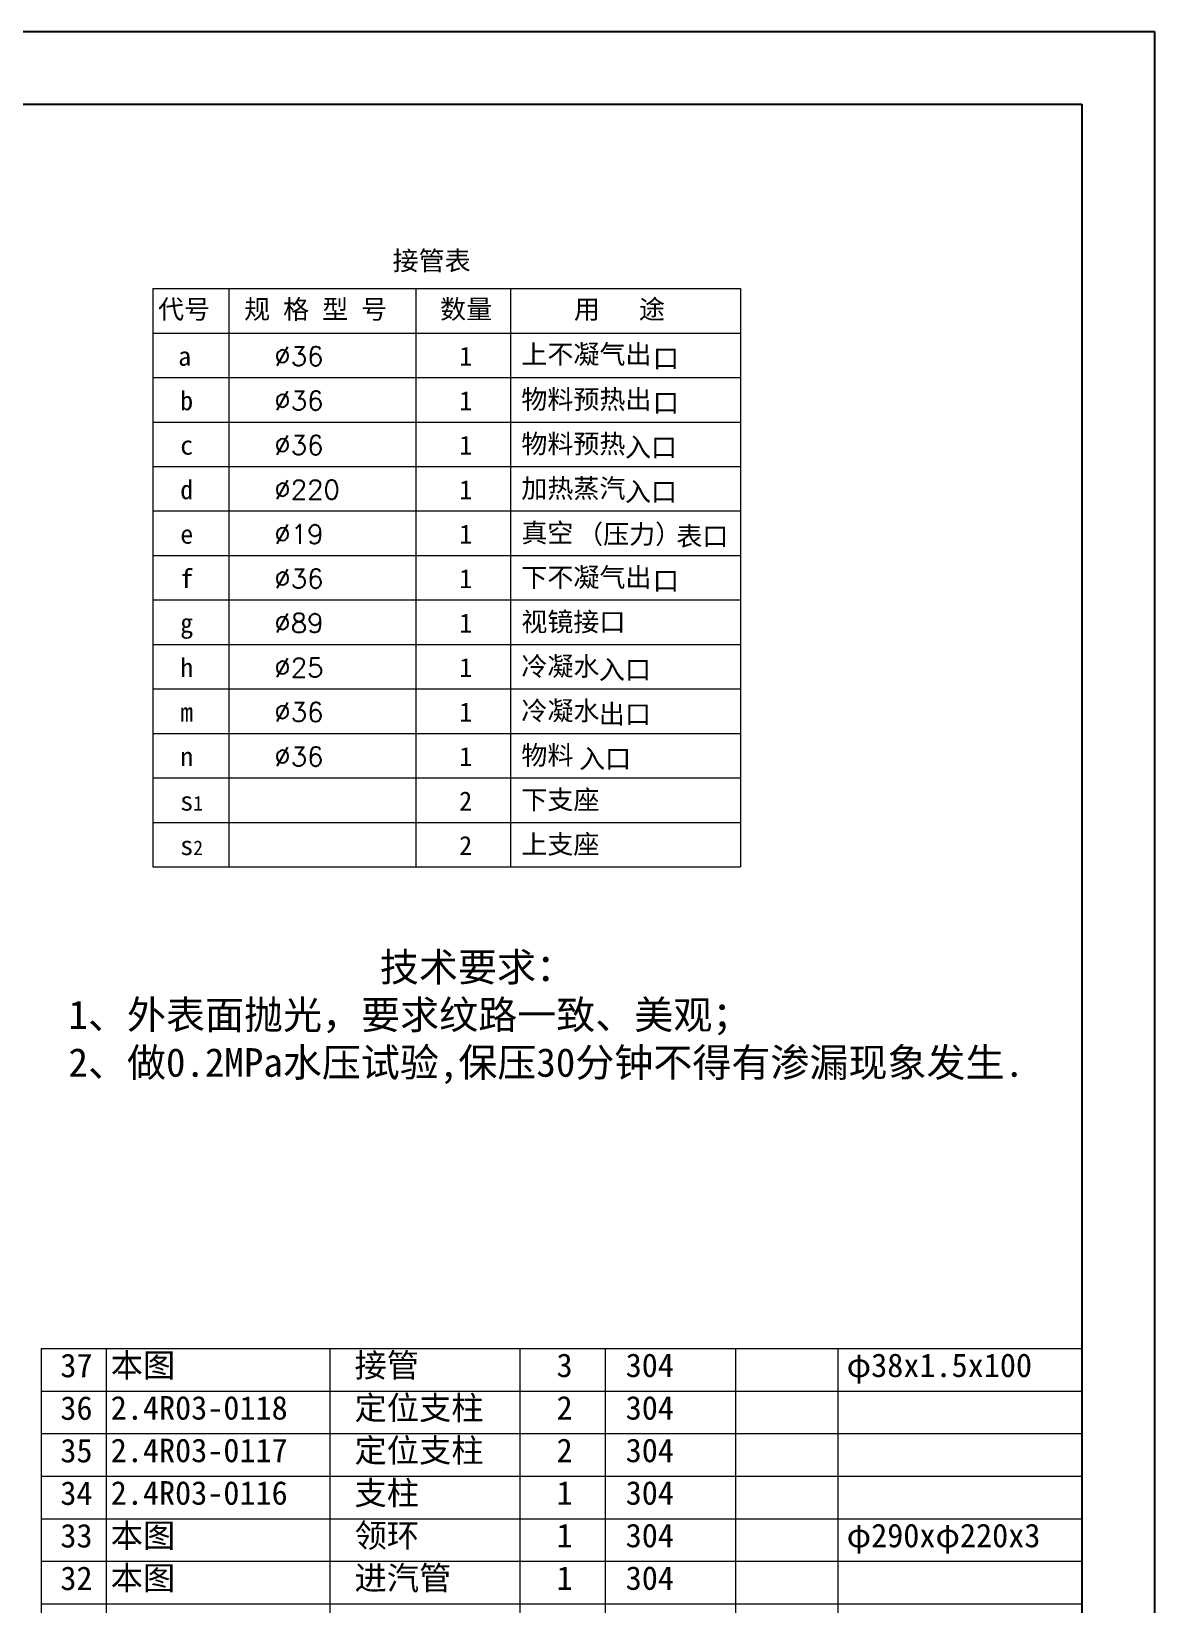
# Model space of a CAD drawing. Header units: millimetres. Extents: x 27957 to 34297, y -4647 to 4153.
# Drawn here: x 31210 to 34297, y -172 to 4153 of the extents above; entities that cross this region are included whole.
import ezdxf

# ---------------------------------------------------------------- set-up
doc = ezdxf.new("R2010")
doc.units = ezdxf.units.MM
doc.layers.get('0').update_dxf_attribs({"lineweight": 20})
doc.layers.add('co', color=7, linetype='Continuous', lineweight=25)
doc.styles.get("Standard").update_dxf_attribs({"font": 'SIMFANG.TTF'})

msp = doc.modelspace()

# ---------------------------------------------------------------- linework, layer by layer
at = {"color": 7}
for p, q in [((31544.158, 3446.092), (31544.158, 1856.14)), ((31544.158, 3446.092), (33158.803, 3446.092)), ((31753.15, 3446.092), (31753.15, 1856.14)), ((32266.542, 3446.092), (32266.542, 1856.14)), ((32526.47, 3446.092), (32526.47, 1856.14)), ((33158.803, 3446.092), (33158.803, 1856.14)), ((31544.158, 3323.788), (33158.803, 3323.788)), ((31544.158, 3201.484), (33158.803, 3201.484)), ((31544.158, 3079.18), (33158.803, 3079.18)), ((31544.158, 2956.876), (33158.803, 2956.876)), ((31544.158, 2834.572), (33158.803, 2834.572)), ((31544.158, 2712.268), (33158.803, 2712.268)), ((31544.158, 2589.964), (33158.803, 2589.964)), ((31544.158, 2467.66), (33158.803, 2467.66)), ((31544.158, 2345.356), (33158.803, 2345.356)), ((31544.158, 2223.052), (33158.803, 2223.052)), ((31544.158, 2100.748), (33158.803, 2100.748)), ((31544.158, 1978.444), (33158.803, 1978.444)), ((31544.158, 1856.14), (33158.803, 1856.14))]:
    msp.add_line(p, q, dxfattribs=at)
for p, q in [((31236.837, 532.013), (31236.837, -4446.987)), ((31236.837, 532.013), (34096.837, 532.013)), ((31416.852, -3951.317), (31416.852, 532.013)), ((32030.842, -3951.317), (32030.842, 532.013)), ((32553.633, -3951.317), (32553.633, 532.013)), ((32787.878, -3951.317), (32787.878, 532.013)), ((33146.136, -3951.317), (33146.136, 532.013)), ((33427.659, -3951.317), (33427.659, 532.013)), ((31236.837, 415.013), (34096.837, 415.013)), ((31236.837, 415.013), (34096.837, 415.013)), ((31236.837, 298.013), (34096.837, 298.013)), ((31236.837, 181.013), (34096.837, 181.013)), ((31236.837, 181.013), (34096.837, 181.013)), ((31236.837, 64.013), (34096.837, 64.013)), ((31236.837, -52.987), (34096.837, -52.987)), ((31236.837, -169.987), (34096.837, -169.987))]:
    msp.add_line(p, q)
at = {"layer": 'co', "lineweight": 25}
for p, q in [((27956.837, 4153.013), (34296.837, 4153.013)), ((34296.837, 4153.013), (34296.837, -4646.987)), ((28156.837, 3953.013), (34096.837, 3953.013)), ((34096.837, 3953.013), (34096.837, -4446.987))]:
    msp.add_line(p, q, dxfattribs=at)

# ---------------------------------------------------------------- texts
at = {"color": 7, "char_height": 52.416, "attachment_point": 1}
for s, insert, width in [('     接管表', (32024.617, 3549.021), 996.5347), ('{\\f仿宋_GB2312|b0|i0|c134|p49;代号}', (31558.371, 3415.599), 340.28891), ('{\\f仿宋_GB2312|b0|i0|c134|p49;规 格 型 号}', (31794.896, 3415.599), 499.17862), ('数量', (32333.527, 3415.599), 428.5416), ('{\\f仿宋_GB2312|b0|i0|c134|p49;用   途}', (32701.29, 3415.599), 340.28891), ('上不凝气出', (32556.739, 3291.72), 340.2889), (' a', (31578.073, 3286.35), 340.2889), ('{\\Ftxt.shx;%%c36}', (31878.109, 3286.35), 340.2889), ('   1', (32278.95, 3286.35), 340.2889), ('口', (32918.105, 3280.777), 340.2889), ('{\\f仿宋_GB2312|b0|i0|c134|p49;b}', (31619.188, 3164.046), 340.28891), ('{\\Ftxt.shx;%%c36}', (31878.109, 3164.046), 340.2889), ('   1', (32278.95, 3164.046), 340.2889), ('物料预热出', (32556.739, 3167.694), 340.2889), ('口', (32918.105, 3158.473), 340.2889), ('{\\f仿宋_GB2312|b0|i0|c134|p49;c}', (31619.188, 3041.742), 340.28891), ('{\\Ftxt.shx;%%c36}', (31878.109, 3041.742), 340.2889), ('   1', (32278.95, 3041.742), 340.2889), ('物料预热', (32556.739, 3045.39), 340.2889), ('入口', (32841.451, 3036.169), 340.2889), ('{\\f仿宋_GB2312|b0|i0|c134|p49;d}', (31619.188, 2919.438), 340.28891), ('{\\Ftxt.shx;%%c220}', (31878.109, 2919.438), 340.2889), ('   1', (32278.95, 2919.438), 340.2889), ('加热蒸汽', (32556.739, 2923.086), 340.2889), ('入口', (32841.451, 2913.865), 340.2889), ('e', (31619.188, 2797.134), 340.2889), ('{\\Ftxt.shx;%%c19}', (31878.109, 2797.134), 340.2889), ('   1', (32278.95, 2797.134), 340.2889), ('真空', (32556.739, 2800.782), 340.2889), ('（压力）', (32710.045, 2797.134), 340.2889), ('表口', (32982.6, 2791.561), 340.2889), ('下不凝气出', (32556.739, 2678.478), 340.2889), ('f', (31619.188, 2674.83), 340.2889), ('{\\Ftxt.shx;%%c36}', (31878.109, 2674.83), 340.2889), ('   1', (32278.95, 2674.83), 340.2889), ('口', (32918.105, 2669.257), 340.2889), ('{\\Ftxt.shx;%%c89}', (31878.109, 2552.526), 340.2889), ('视镜接口', (32556.739, 2556.174), 340.2889), ('g', (31619.188, 2552.526), 340.2889), ('   1', (32278.95, 2552.526), 340.2889), ('h', (31619.188, 2430.222), 340.2889), ('{\\Ftxt.shx;%%c25}', (31878.109, 2430.222), 340.2889), ('   1', (32278.95, 2430.222), 340.2889), ('冷凝水', (32556.739, 2433.87), 340.2889), ('入口', (32769.759, 2424.649), 340.2889), ('m', (31619.188, 2307.918), 340.2889), ('{\\Ftxt.shx;%%c36}', (31878.109, 2307.918), 340.2889), ('   1', (32278.95, 2307.918), 340.2889), ('冷凝水', (32556.739, 2311.566), 340.2889), ('出口', (32769.759, 2302.345), 340.2889), ('n', (31619.188, 2185.614), 340.2889), ('{\\Ftxt.shx;%%c36}', (31878.109, 2185.614), 340.2889), ('   1', (32278.95, 2185.614), 340.2889), ('物料', (32556.739, 2189.262), 340.2889), ('入口', (32715.38, 2180.041), 340.2889), ('s{\\H0.7631x;1}', (31619.188, 2063.31), 340.2889), ('   2', (32278.95, 2063.31), 340.2889), ('下支座', (32556.739, 2066.958), 340.2889), ('上支座', (32556.739, 1944.654), 340.2889), ('s{\\H0.7631x;2}', (31619.188, 1941.006), 340.2889), ('   2', (32278.95, 1941.006), 340.2889)]:
    msp.add_mtext(s, dxfattribs=dict(at, insert=insert, width=width))
at = {"attachment_point": 1}
for s, insert, char_height in [('                技术要求：\\P1、外表面抛光，要求纹路一致、美观；\\P2、做0.2MPa水压试验,保压30分钟不得有渗漏现象发生.', (31312.163, 1619.823), 78.624), ('本图', (31428.205, 518.358), 65), ('   接管', (31965.592, 518.358), 65), ('  φ38x1.5x100', (33362.408, 518.358), 65), ('2.4R03-0118', (31428.205, 401.358), 65), ('   定位支柱', (31965.592, 401.358), 65), ('2.4R03-0117', (31428.205, 284.358), 65), ('   定位支柱', (31965.592, 284.358), 65), ('   支柱', (31965.592, 167.358), 65), ('2.4R03-0116', (31428.205, 167.358), 65), ('本图', (31428.205, 50.358), 65), ('   领环', (31965.592, 50.358), 65), ('  φ290xφ220x3', (33362.408, 50.358), 65), ('本图', (31428.205, -66.642), 65), ('   进汽管', (31965.592, -66.642), 65)]:
    msp.add_mtext(s, dxfattribs=dict(at, insert=insert, char_height=char_height))
at = {"char_height": 65, "width": 328.0888, "attachment_point": 1}
for s, insert in [(' 37', (31245.536, 517.794)), ('  3', (32564.985, 518.358)), (' 304', (32799.231, 518.358)), (' 36', (31245.536, 400.794)), ('  2', (32564.985, 401.358)), (' 304', (32799.231, 401.358)), (' 35', (31245.536, 283.794)), ('  2', (32564.985, 284.358)), (' 304', (32799.231, 284.358)), (' 34', (31245.536, 166.794)), ('  1 ', (32564.985, 167.358)), (' 304', (32799.231, 167.358)), (' 33', (31245.536, 49.794)), ('  1', (32564.985, 50.358)), (' 304', (32799.231, 50.358)), (' 32', (31245.536, -67.206)), ('  1', (32564.985, -66.642)), (' 304', (32799.231, -66.642))]:
    msp.add_mtext(s, dxfattribs=dict(at, insert=insert))

doc.saveas('drawing.dxf')
